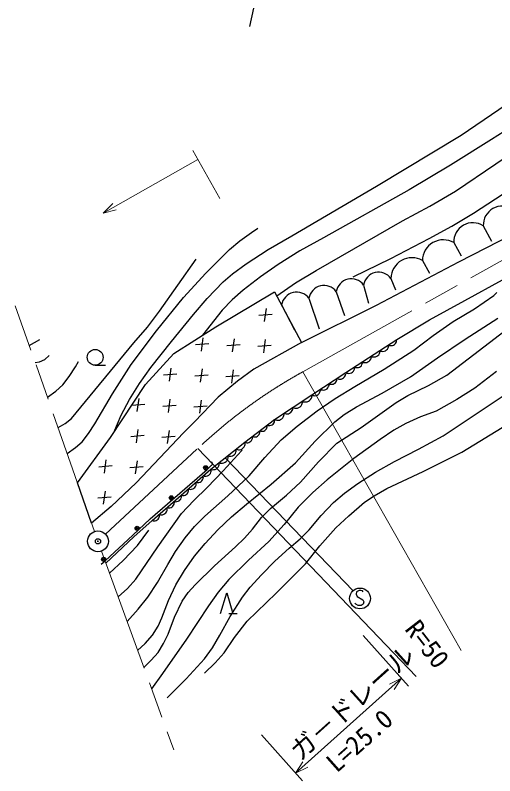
# Model space of a CAD drawing. Units: millimetres, scale not verified. Extents: x 40000 to 680000, y 20000 to 380000.
# Drawn here: x 283415 to 329542, y 235714 to 308943 of the extents above; entities that cross this region are included whole.
import ezdxf
from ezdxf.enums import TextEntityAlignment as Align

# ---------------------------------------------------------------- set-up
doc = ezdxf.new("R2010")
doc.units = ezdxf.units.MM
doc.header["$LTSCALE"] = 1000
doc.header["$PDMODE"] = 32
doc.header["$PDSIZE"] = 500
doc.linetypes.add('CHAIN', pattern=[18.5, 12, -1.5, 3.5, -1.5])
for name, color, linetype, lineweight in [('M-BGD', 7, 'Continuous', 25), ('M-BGD-EXST', 7, 'Continuous', 25), ('M-BMK', 2, 'CHAIN', 13), ('M-BMK-SRVR', 3, 'Continuous', 25), ('M-STR-HTXT', 7, 'Continuous', 13)]:
    doc.layers.add(name, color=color, linetype=linetype, lineweight=lineweight)
doc.layers.add('M-OTRS', color=6, linetype='Continuous')
doc.styles.add('ＭＳ ゴシック', font='')
doc.styles.get('ＭＳ ゴシック').set_extended_font_data('MS Gothic')

msp = doc.modelspace()

# ---------------------------------------------------------------- linework, layer by layer
at = {"layer": 'M-BGD'}
for p, q in [((326077, 285195), (335166, 289877)), ((328438, 288657), (329214, 287176)), ((325604, 287046), (326301, 285776)), ((318161, 281014), (326077, 285195)), ((322581, 285324), (323258, 284096)), ((319558, 283603), (319978, 282502)), ((326652, 281465), (330278, 283470)), ((316928, 282964), (317410, 281232)), ((302723, 278952), (308363, 282314)), ((308363, 282314), (310955, 277445)), ((314298, 282324), (315079, 280025)), ((311668, 281685), (312662, 278733)), ((323271, 279606), (326652, 281465)), ((307397, 279449), (307573, 280718)), ((309038, 281046), (310289, 278649)), ((310955, 277445), (318161, 281014)), ((308123, 280137), (306847, 280030)), ((320121, 277714), (323271, 279606)), ((298665, 276359), (302723, 278952)), ((284760, 277134), (285776, 277711)), ((301318, 276611), (301494, 277880)), ((304318, 276531), (304493, 277799)), ((307317, 276450), (307492, 277719)), ((315220, 274534), (320121, 277714)), ((320074, 277512), (320090, 277586)), ((320090, 277586), (320086, 277691)), ((302044, 277299), (300768, 277192)), ((305043, 277219), (303767, 277111)), ((310955, 277445), (306370, 274853)), ((308043, 277138), (306766, 277031)), ((319215, 276792), (319283, 276908)), ((319283, 276908), (319317, 277002)), ((319317, 277002), (319335, 277085)), ((319335, 277085), (319331, 277201)), ((319331, 277201), (319425, 277155)), ((319425, 277155), (319500, 277139)), ((319500, 277139), (319590, 277133)), ((319590, 277133), (319710, 277147)), ((319710, 277147), (319810, 277190)), ((319810, 277190), (319901, 277249)), ((319901, 277249), (319981, 277323)), ((319981, 277323), (320043, 277427)), ((320043, 277427), (320074, 277512)), ((295945, 273401), (298665, 276359)), ((317657, 275996), (317653, 276113)), ((317653, 276113), (317758, 276061)), ((318074, 276052), (318185, 276100)), ((318185, 276100), (318286, 276166)), ((318286, 276166), (318376, 276248)), ((318376, 276248), (318444, 276363)), ((318444, 276363), (318478, 276457)), ((318478, 276457), (318496, 276540)), ((318496, 276540), (318492, 276657)), ((318492, 276657), (318597, 276606)), ((318597, 276606), (318680, 276588)), ((318680, 276588), (318779, 276581)), ((318779, 276581), (318913, 276596)), ((318913, 276596), (319024, 276645)), ((319024, 276645), (319125, 276710)), ((319125, 276710), (319215, 276792)), ((316771, 275304), (316802, 275389)), ((316802, 275389), (316818, 275463)), ((316818, 275463), (316814, 275568)), ((316814, 275568), (316919, 275517)), ((316919, 275517), (317002, 275499)), ((317002, 275499), (317102, 275492)), ((317102, 275492), (317235, 275507)), ((317235, 275507), (317346, 275556)), ((317346, 275556), (317447, 275621)), ((317447, 275621), (317537, 275703)), ((317537, 275703), (317605, 275819)), ((317605, 275819), (317639, 275913)), ((317639, 275913), (317657, 275996)), ((317758, 276061), (317841, 276044)), ((317841, 276044), (317941, 276037)), ((317941, 276037), (318074, 276052)), ((291100, 275243), (292101, 275242)), ((298239, 273693), (298414, 274961)), ((301238, 273612), (301413, 274881)), ((304237, 273532), (304413, 274800)), ((306370, 274853), (304787, 273718)), ((315853, 274587), (315943, 274669)), ((315943, 274669), (316011, 274785)), ((316011, 274785), (316045, 274879)), ((316045, 274879), (316063, 274962)), ((316063, 274962), (316059, 275078)), ((316059, 275078), (316153, 275032)), ((316153, 275032), (316228, 275016)), ((316228, 275016), (316318, 275010)), ((316318, 275010), (316438, 275024)), ((316438, 275024), (316538, 275067)), ((316538, 275067), (316629, 275126)), ((316629, 275126), (316710, 275200)), ((316710, 275200), (316771, 275304)), ((298965, 274381), (297688, 274273)), ((301964, 274300), (300688, 274193)), ((304963, 274219), (303687, 274112)), ((311937, 272381), (315220, 274534)), ((314366, 273866), (314362, 273971)), ((314362, 273971), (314467, 273921)), ((314467, 273921), (314550, 273903)), ((314550, 273903), (314650, 273897)), ((314650, 273897), (314783, 273913)), ((314783, 273913), (314895, 273962)), ((314895, 273962), (314995, 274028)), ((314995, 274028), (315084, 274110)), ((315084, 274110), (315152, 274226)), ((315152, 274226), (315186, 274320)), ((315186, 274320), (315203, 274403)), ((315203, 274403), (315198, 274520)), ((315220, 274534), (315325, 274483)), ((315325, 274483), (315408, 274465)), ((315408, 274465), (315508, 274458)), ((315508, 274458), (315641, 274473)), ((315641, 274473), (315752, 274522)), ((315752, 274522), (315853, 274587)), ((292575, 268293), (295945, 273401)), ((304787, 273718), (302920, 272178)), ((313495, 273068), (313563, 273184)), ((313563, 273184), (313597, 273278)), ((313597, 273278), (313614, 273361)), ((313614, 273361), (313609, 273478)), ((313609, 273478), (313704, 273432)), ((313704, 273432), (313779, 273417)), ((313779, 273417), (313868, 273411)), ((313868, 273411), (313988, 273425)), ((313988, 273425), (314089, 273469)), ((314089, 273469), (314179, 273528)), ((314179, 273528), (314259, 273603)), ((314259, 273603), (314320, 273707)), ((314320, 273707), (314351, 273792)), ((314351, 273792), (314366, 273866)), ((312469, 272372), (312569, 272437)), ((312569, 272437), (312659, 272520)), ((312659, 272520), (312726, 272636)), ((312726, 272636), (312760, 272730)), ((312760, 272730), (312778, 272813)), ((312778, 272813), (312773, 272930)), ((312773, 272930), (312878, 272879)), ((312878, 272879), (312961, 272862)), ((312961, 272862), (313061, 272855)), ((313061, 272855), (313194, 272871)), ((313194, 272871), (313305, 272920)), ((313305, 272920), (313406, 272986)), ((313406, 272986), (313495, 273068)), ((295159, 270774), (295335, 272043)), ((298158, 270694), (298334, 271962)), ((302920, 272178), (300647, 269787)), ((301157, 270613), (301333, 271882)), ((308359, 270033), (311937, 272381)), ((311040, 271661), (311034, 271789)), ((311034, 271789), (311150, 271733)), ((311150, 271733), (311241, 271714)), ((311241, 271714), (311351, 271707)), ((311351, 271707), (311498, 271725)), ((311498, 271725), (311620, 271779)), ((311620, 271779), (311731, 271851)), ((311731, 271851), (311829, 271942)), ((311829, 271942), (311903, 272070)), ((311903, 272070), (311940, 272173)), ((311937, 272381), (312042, 272331)), ((311940, 272173), (311959, 272265)), ((311959, 272265), (311954, 272393)), ((312042, 272331), (312125, 272313)), ((312125, 272313), (312224, 272307)), ((312224, 272307), (312358, 272323)), ((312358, 272323), (312469, 272372)), ((295885, 271462), (294609, 271355)), ((298884, 271381), (297608, 271274)), ((301883, 271301), (300607, 271194)), ((310068, 270892), (310102, 270986)), ((310102, 270986), (310120, 271069)), ((310120, 271069), (310115, 271185)), ((310115, 271185), (310230, 271130)), ((310230, 271130), (310322, 271111)), ((310322, 271111), (310432, 271104)), ((310432, 271104), (310578, 271121)), ((310578, 271121), (310701, 271175)), ((310701, 271175), (310811, 271248)), ((310811, 271248), (310909, 271338)), ((310909, 271338), (310983, 271466)), ((310983, 271466), (311021, 271569)), ((311021, 271569), (311040, 271661)), ((309153, 270186), (309228, 270314)), ((309228, 270314), (309265, 270417)), ((309265, 270417), (309284, 270508)), ((309284, 270508), (309279, 270637)), ((309279, 270637), (309384, 270586)), ((309384, 270586), (309467, 270569)), ((309467, 270569), (309567, 270562)), ((309567, 270562), (309700, 270578)), ((309700, 270578), (309811, 270627)), ((309811, 270627), (309912, 270693)), ((309912, 270693), (310001, 270776)), ((310001, 270776), (310068, 270892)), ((300647, 269787), (299592, 268734)), ((305516, 267831), (308359, 270033)), ((307664, 269380), (307651, 269485)), ((307651, 269485), (307749, 269446)), ((308033, 269462), (308130, 269514)), ((308130, 269514), (308215, 269580)), ((308215, 269580), (308289, 269660)), ((308289, 269660), (308342, 269769)), ((308342, 269769), (308365, 269856)), ((308359, 270033), (308475, 269977)), ((308375, 269931), (308363, 270036)), ((308365, 269856), (308375, 269931)), ((308475, 269977), (308566, 269958)), ((308566, 269958), (308676, 269951)), ((308676, 269951), (308822, 269969)), ((308822, 269969), (308945, 270023)), ((308945, 270023), (309055, 270095)), ((309055, 270095), (309153, 270186)), ((295078, 267775), (295254, 269044)), ((298078, 267694), (298253, 268963)), ((306918, 268667), (306942, 268753)), ((306952, 268829), (306940, 268933)), ((306940, 268933), (307037, 268895)), ((306942, 268753), (306952, 268829)), ((307037, 268895), (307113, 268886)), ((307113, 268886), (307203, 268887)), ((307203, 268887), (307322, 268910)), ((307322, 268910), (307418, 268962)), ((307418, 268962), (307503, 269029)), ((307503, 269029), (307578, 269109)), ((307578, 269109), (307630, 269218)), ((307630, 269218), (307654, 269305)), ((307654, 269305), (307664, 269380)), ((307749, 269446), (307825, 269437)), ((307825, 269437), (307915, 269438)), ((307915, 269438), (308033, 269462)), ((289400, 263912), (292575, 268293)), ((295804, 268463), (294528, 268356)), ((299592, 268734), (295045, 263911)), ((298803, 268382), (297527, 268275)), ((306155, 268007), (306207, 268115)), ((306207, 268115), (306231, 268202)), ((306240, 268278), (306228, 268382)), ((306228, 268382), (306326, 268344)), ((306231, 268202), (306240, 268278)), ((306326, 268344), (306402, 268334)), ((306402, 268334), (306492, 268336)), ((306492, 268336), (306610, 268359)), ((306610, 268359), (306706, 268411)), ((306706, 268411), (306792, 268477)), ((306792, 268477), (306866, 268558)), ((306866, 268558), (306918, 268667)), ((302233, 265238), (305516, 267831)), ((305354, 267282), (305444, 267381)), ((305444, 267381), (305506, 267515)), ((305506, 267515), (305534, 267621)), ((305516, 267831), (305614, 267793)), ((305545, 267714), (305529, 267841)), ((305534, 267621), (305545, 267714)), ((305614, 267793), (305690, 267783)), ((305690, 267783), (305780, 267785)), ((305780, 267785), (305898, 267808)), ((305898, 267808), (305995, 267860)), ((305995, 267860), (306080, 267926)), ((306080, 267926), (306155, 268007)), ((304305, 266518), (304412, 266576)), ((304412, 266576), (304506, 266651)), ((304506, 266651), (304588, 266741)), ((304588, 266741), (304645, 266862)), ((304645, 266862), (304671, 266959)), ((304680, 267043), (304666, 267159)), ((304666, 267159), (304786, 267114)), ((304671, 266959), (304680, 267043)), ((304786, 267114), (304878, 267103)), ((304878, 267103), (304988, 267105)), ((304988, 267105), (305133, 267135)), ((305133, 267135), (305250, 267200)), ((305250, 267200), (305354, 267282)), ((291999, 264856), (292174, 266125)), ((294998, 264776), (295173, 266044)), ((302301, 265933), (302328, 265903)), ((302328, 265903), (302352, 265844)), ((302352, 265844), (302362, 265787)), ((303032, 265742), (303017, 265857)), ((303017, 265857), (303137, 265812)), ((303340, 265804), (303485, 265834)), ((303485, 265834), (303602, 265898)), ((303602, 265898), (303705, 265980)), ((303705, 265980), (303795, 266079)), ((303795, 266079), (303858, 266213)), ((303858, 266213), (303886, 266319)), ((303897, 266412), (303881, 266539)), ((303881, 266539), (303990, 266498)), ((303886, 266319), (303897, 266412)), ((303990, 266498), (304074, 266488)), ((304074, 266488), (304174, 266490)), ((304174, 266490), (304305, 266518)), ((292725, 265544), (291448, 265437)), ((295724, 265464), (294447, 265357)), ((299242, 262928), (301863, 265218)), ((299390, 262742), (302233, 265238)), ((301863, 265218), (302240, 265547)), ((302233, 265238), (302342, 265196)), ((302300, 265600), (302240, 265547)), ((302266, 265134), (302246, 265249)), ((302261, 265050), (302266, 265134)), ((302340, 265661), (302300, 265600)), ((302358, 265716), (302340, 265661)), ((302342, 265196), (302426, 265186)), ((302362, 265787), (302358, 265716)), ((302426, 265186), (302526, 265189)), ((302526, 265189), (302657, 265216)), ((302657, 265216), (302764, 265275)), ((302764, 265275), (302858, 265349)), ((302858, 265349), (302940, 265439)), ((302940, 265439), (302997, 265561)), ((302997, 265561), (303022, 265657)), ((303022, 265657), (303032, 265742)), ((303137, 265812), (303230, 265801)), ((303230, 265801), (303340, 265804)), ((301489, 264322), (301508, 264410)), ((301513, 264486), (301494, 264589)), ((301494, 264589), (301605, 264554)), ((301508, 264410), (301513, 264486)), ((301605, 264554), (301690, 264548)), ((301690, 264548), (301789, 264556)), ((301789, 264556), (301919, 264590)), ((301919, 264590), (302023, 264654)), ((302023, 264654), (302113, 264733)), ((302113, 264733), (302190, 264827)), ((302190, 264827), (302240, 264952)), ((302240, 264952), (302261, 265050)), ((290764, 260028), (289400, 263912)), ((295045, 263911), (292651, 261641)), ((300762, 263574), (300812, 263698)), ((300812, 263698), (300833, 263796)), ((300839, 263881), (300818, 263995)), ((300818, 263995), (300918, 263963)), ((300833, 263796), (300839, 263881)), ((300918, 263963), (300994, 263958)), ((300994, 263958), (301084, 263965)), ((301084, 263965), (301200, 263996)), ((301200, 263996), (301293, 264054)), ((301293, 264054), (301375, 264125)), ((301375, 264125), (301444, 264210)), ((301444, 264210), (301489, 264322)), ((291918, 261857), (292094, 263126)), ((296409, 260450), (299242, 262928)), ((299947, 262871), (300016, 262956)), ((300016, 262956), (300061, 263068)), ((300061, 263068), (300080, 263156)), ((300085, 263232), (300066, 263335)), ((300066, 263335), (300177, 263300)), ((300080, 263156), (300085, 263232)), ((300177, 263300), (300262, 263294)), ((300262, 263294), (300362, 263302)), ((300362, 263302), (300491, 263336)), ((300491, 263336), (300595, 263400)), ((300595, 263400), (300685, 263480)), ((300685, 263480), (300762, 263574)), ((292644, 262545), (291368, 262438)), ((296596, 260295), (299390, 262742)), ((299085, 262140), (299178, 262198)), ((299178, 262198), (299259, 262269)), ((299259, 262269), (299329, 262353)), ((299329, 262353), (299374, 262465)), ((299374, 262465), (299393, 262553)), ((299398, 262629), (299379, 262733)), ((299390, 262742), (299490, 262710)), ((299393, 262553), (299398, 262629)), ((299490, 262710), (299566, 262705)), ((299566, 262705), (299656, 262712)), ((299656, 262712), (299772, 262742)), ((299772, 262742), (299865, 262800)), ((299865, 262800), (299947, 262871)), ((292651, 261641), (290764, 260028)), ((298046, 261432), (298025, 261547)), ((298025, 261547), (298125, 261515)), ((298040, 261347), (298046, 261432)), ((298125, 261515), (298201, 261510)), ((298201, 261510), (298291, 261516)), ((298291, 261516), (298408, 261547)), ((298408, 261547), (298501, 261604)), ((298501, 261604), (298582, 261676)), ((298582, 261676), (298652, 261760)), ((298652, 261760), (298697, 261872)), ((298697, 261872), (298716, 261960)), ((298721, 262036), (298702, 262140)), ((298702, 262140), (298802, 262108)), ((298716, 261960), (298721, 262036)), ((298802, 262108), (298878, 262103)), ((298878, 262103), (298968, 262109)), ((298968, 262109), (299085, 262140)), ((297268, 260620), (297287, 260708)), ((297292, 260784), (297273, 260888)), ((297273, 260888), (297384, 260852)), ((297287, 260708), (297292, 260784)), ((297384, 260852), (297469, 260846)), ((297469, 260846), (297568, 260854)), ((297568, 260854), (297698, 260888)), ((297698, 260888), (297802, 260952)), ((297802, 260952), (297892, 261031)), ((297892, 261031), (297969, 261125)), ((297969, 261125), (298020, 261249)), ((298020, 261249), (298040, 261347)), ((294724, 258884), (296409, 260450)), ((294831, 258729), (296596, 260295)), ((296596, 260295), (296696, 260263)), ((296696, 260263), (296772, 260258)), ((296772, 260258), (296862, 260264)), ((296862, 260264), (296979, 260295)), ((296979, 260295), (297072, 260353)), ((297072, 260353), (297153, 260424)), ((297153, 260424), (297222, 260508)), ((297222, 260508), (297268, 260620)), ((292053, 256415), (294724, 258884)), ((292137, 256185), (294831, 258729)), ((291687, 256075), (292054, 256415)), ((303161, 251331), (303763, 253331)), ((303763, 253331), (304361, 251330)), ((303961, 251331), (304761, 251330))]:
    msp.add_line(p, q, dxfattribs=at)
for points in [[(315912, 283759), (319535, 285524), (323232, 287445), (325407, 288635), (327499, 289894), (330993, 292157), (334723, 294447), (336878, 295752), (339046, 297188), (340962, 298550), (342856, 300024), (344858, 301753), (347104, 303548), (348887, 304951), (350859, 306646), (353618, 309391), (356238, 312159), (361510, 319925), (363213, 322834), (364764, 325690), (365169, 326755), (365560, 328100), (365652, 328448)], [(308572, 281921), (310390, 283162), (312347, 284368), (320662, 289144), (323299, 290563), (325750, 292002), (333536, 297277), (336190, 299056), (338944, 301033), (346807, 306671), (348837, 308297), (350834, 310034), (352481, 311554), (354307, 313407), (355226, 314531), (356151, 315837), (357342, 317613), (358383, 319346), (359081, 320786), (359652, 322204), (360264, 323937)], [(292892, 268774), (293614, 270425), (294404, 271951), (295365, 273474), (296467, 275014), (298432, 277539), (300570, 280112), (301893, 281673), (303408, 283268), (304325, 284051), (305622, 284991), (307761, 286380), (310007, 287716), (318160, 292484), (326308, 297380), (334275, 302809), (338024, 305375), (341852, 308119), (344588, 310138), (347119, 312135), (348391, 313254), (349594, 314451), (352107, 317533)], [(332613, 299230), (331070, 298142), (329212, 296965), (325296, 294511), (321302, 292136), (313070, 287518), (310804, 286242), (308708, 284939), (306995, 283748), (305340, 282465), (304292, 281534), (303318, 280533), (301439, 278132)], [(288411, 266733), (289227, 267318), (289852, 267881), (290475, 268662), (291075, 269595), (292767, 272485), (294567, 275322), (297013, 278559), (299595, 281775), (301764, 284098), (304035, 286381), (305017, 287215), (306150, 288036), (306762, 288452)], [(287532, 269236), (288225, 269642), (288835, 270112), (294834, 277390), (296135, 278911), (297301, 280437), (300807, 285445)], [(294168, 250584), (295256, 251760), (296180, 252924), (297096, 254333), (298091, 256068), (298847, 257324), (299771, 258633), (300669, 259705), (301643, 260711), (303876, 262662), (305912, 264581), (307423, 266373), (308989, 268059), (310545, 269379), (312450, 270842), (314203, 272040), (316075, 273195), (318903, 274871), (321769, 276702), (323605, 278108), (325538, 279453), (327589, 280686), (329440, 281942), (329751, 282247)], [(295190, 247767), (295923, 248449), (296620, 249269), (297152, 250119), (297524, 250908), (298173, 252588), (298878, 254101), (299708, 255471), (300669, 256844), (301676, 258087), (302901, 259409), (304210, 260646), (305650, 261853), (308036, 263800), (310378, 265853), (312253, 267918), (314145, 269807), (315049, 270491), (316235, 271231), (318723, 272557), (321421, 274120), (324032, 275971), (326709, 277744), (329845, 279790)], [(295778, 246145), (296507, 246836), (297153, 247594), (297678, 248442), (298111, 249354), (298739, 250972), (299474, 252537), (300048, 253350), (300718, 254099), (302586, 255937), (304594, 257767), (305463, 258594), (306234, 259475), (307108, 260571), (307964, 261465), (309509, 262740), (310856, 263979), (312581, 265929), (314336, 267748), (316692, 269259), (318928, 270840), (320068, 271648), (321195, 272314), (323168, 273292), (324935, 274298), (332595, 280156)], [(285331, 275507), (285734, 275576), (286265, 275805), (286672, 276168)], [(286506, 272159), (287316, 272753), (287990, 273371), (288609, 274158), (289210, 275100), (289504, 275593)], [(329702, 274646), (327638, 273040), (325894, 271943), (323911, 270824), (322402, 270278), (320987, 269641), (319836, 268991), (318503, 268107), (315991, 266248), (313422, 264208), (312044, 262980), (310625, 261564), (309297, 259911), (307821, 258263), (305863, 256489), (303969, 254613), (302946, 253380), (302002, 252083), (299901, 248875), (297595, 245549), (296529, 244076)], [(298035, 243225), (299853, 245042), (301607, 246965), (302376, 248044), (303095, 249245), (304092, 251041), (305264, 252904), (306016, 253872), (307093, 255059), (308385, 256372), (309770, 257616), (310833, 258528), (311676, 259389), (312838, 260766), (314028, 262021), (315097, 262928), (316366, 263858), (318054, 264932), (319903, 265980), (322221, 267149), (324572, 268451), (332558, 273783)], [(301627, 245608), (302644, 246577), (303502, 247551), (304519, 249040), (305713, 250597), (308514, 253283), (311336, 256136), (312722, 257846), (314266, 259586), (315494, 260755), (317026, 262045), (317953, 262684), (319171, 263375), (322661, 265008), (326388, 266869), (334706, 271966)], [(293310, 252951), (294203, 253757), (295028, 254637), (297141, 257766), (299424, 260956), (300582, 262225), (301870, 263483), (303429, 265065), (305174, 266993), (305252, 267081)], [(292487, 255220), (293804, 256447), (295176, 257872), (296262, 259361)]]:
    msp.add_lwpolyline(points, dxfattribs=at)
for centre, major_axis, start_param, end_param in [((330265, 288742), (-1776, 436), 4.369416, 6.570753), ((327431, 287131), (-1776, 436), 4.369416, 6.570753), ((324594, 285305), (-1955, 480), 4.427192, 6.514444), ((321571, 283584), (-1955, 480), 4.427192, 6.514444), ((318376, 282735), (-1424, 350), 4.015596, 6.367606), ((315746, 282096), (-1424, 350), 4.015596, 6.367606), ((313116, 281457), (-1424, 350), 4.015596, 6.367606), ((310486, 280818), (-1424, 350), 4.015596, 6.367606)]:
    msp.add_ellipse(centre, major_axis=major_axis, ratio=0.999993, start_param=start_param, end_param=end_param, dxfattribs=at)
for centre, major_axis in [((291101, 276003), (1, 760)), ((301732, 265369), (0, 200)), ((301732, 265369), (0, 120)), ((301732, 265369), (0, 40)), ((298423, 262477), (0, 200)), ((298423, 262477), (0, 120)), ((298423, 262477), (0, 40)), ((295142, 259546), (0, 200)), ((295142, 259546), (0, 120)), ((295142, 259546), (0, 40)), ((291918, 256562), (0, 200)), ((291918, 256562), (0, 120)), ((291918, 256562), (0, 40))]:
    msp.add_ellipse(centre, major_axis=major_axis, ratio=0.999993, dxfattribs=at)
at = {"layer": 'M-BGD-EXST'}
for p, q in [((315920, 253508), (303667, 266259)), ((316258, 253430), (316218, 253190)), ((316498, 253550), (316258, 253430)), ((316658, 253549), (316498, 253550)), ((316818, 253509), (316658, 253549)), ((316898, 253429), (316818, 253509)), ((316218, 253190), (316298, 252990)), ((316298, 252990), (316858, 252669)), ((316858, 252669), (316937, 252469)), ((316177, 252230), (316097, 252350)), ((316417, 252109), (316177, 252230)), ((316697, 252109), (316417, 252109)), ((316897, 252229), (316697, 252109)), ((316937, 252469), (316897, 252229))]:
    msp.add_line(p, q, dxfattribs=at)
msp.add_ellipse((316578, 252789), major_axis=(1, 1000), ratio=0.999993, dxfattribs=at)
at = {"layer": 'M-BMK'}
for p, q in [((311087, 274616), (345559, 293887)), ((291043, 259232), (283415, 280968)), ((292106, 258970), (300985, 267238)), ((291715, 257348), (298659, 238205))]:
    msp.add_line(p, q, dxfattribs=at)
msp.add_ellipse((335297, 230863), major_axis=(-48562, 11924), ratio=0.999993, start_param=5.458574, end_param=5.709401, dxfattribs=at)
at = {"layer": 'M-BMK-SRVR'}
msp.add_line((305986, 307858), (310368, 328397), dxfattribs=at)
for major_axis in [(1, 1000), (0, 40)]:
    msp.add_ellipse((291374, 258288), major_axis=major_axis, ratio=0.999993, dxfattribs=at)
at = {"layer": 'M-OTRS'}
msp.add_point((291374, 258288), dxfattribs=at)
at = {"layer": 'M-STR-HTXT'}
for p, q in [((300495, 295909), (303107, 291285)), ((291879, 289894), (300987, 295038)), ((291879, 289894), (292795, 290813)), ((293139, 290204), (291879, 289894)), ((326309, 247782), (311087, 274616)), ((300985, 267238), (321983, 245263)), ((321236, 244358), (316888, 249208)), ((310382, 235971), (320569, 245103)), ((319404, 244529), (320569, 245103)), ((320569, 245103), (319871, 244008)), ((307088, 239645), (311050, 235226)), ((310382, 235971), (311079, 237066)), ((311547, 236544), (310382, 235971))]:
    msp.add_line(p, q, dxfattribs=at)

# ---------------------------------------------------------------- texts
at = {"layer": 'M-STR-HTXT', "style": 'ＭＳ ゴシック'}
for s, rotation, p in [('R=50', 307.655, (320371, 249481)), ('ガ－ドレール', 41.955, (311208, 236669)), ('L=25.0', 41.655, (314699, 235514))]:
    msp.add_text(s, height=1833, rotation=rotation, dxfattribs=at).set_placement(p, align=Align.BOTTOM_LEFT)

doc.saveas('drawing.dxf')
